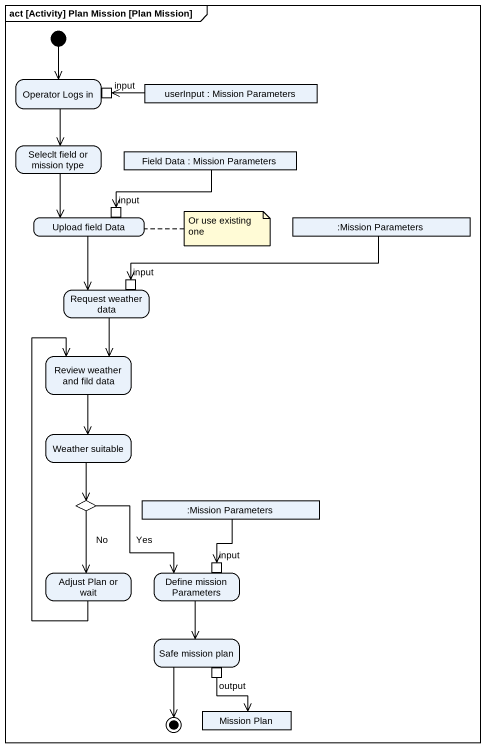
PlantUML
@startuml
mainframe act [Activity] Plan Mission [Plan Mission]
hide empty description
state "Operator Logs in" as Operator_Logs_in {
  state input <<inputPin>>
}
state "userInput : Mission Parameters" as userInput <<object>>
state "Seleclt field or mission type" as Seleclt_field_or_mission
state "Field Data : Mission Parameters" as Field_Data <<object>>
state "Upload field Data" as Upload_field_Data {
  state "input" as input_2 <<inputPin>>
}
state ":Mission Parameters" as Mission_Parameters <<object>>
state "Request weather data" as Request_weather_data {
  state "input" as input_3 <<inputPin>>
}
state "Review weather and fild data" as Review_weather_and_fild_data
state "Weather suitable" as Weather_suitable
state choice1 <<choice>>
state ":Mission Parameters" as Mission_Parameters_2 <<object>>
state "Adjust Plan or wait" as Adjust_Plan_or_wait
state "Define mission Parameters" as Define_mission_Parameters {
  state "input" as input_4 <<inputPin>>
}
state "Safe mission plan" as Safe_mission_plan {
  state output <<outputPin>>
}
state "Mission Plan" as Mission_Plan <<object>>
[*] --> Operator_Logs_in
Operator_Logs_in --> Seleclt_field_or_mission
userInput -left-> input
Seleclt_field_or_mission --> Upload_field_Data
Field_Data -left-> input_2
Upload_field_Data --> Request_weather_data
Mission_Parameters -left-> input_3
Request_weather_data --> Review_weather_and_fild_data
Review_weather_and_fild_data --> Weather_suitable
Weather_suitable --> choice1
choice1 --> Adjust_Plan_or_wait : No
choice1 --> Define_mission_Parameters : Yes
Mission_Parameters_2 --> input_4
Adjust_Plan_or_wait -up-> Review_weather_and_fild_data
Define_mission_Parameters --> Safe_mission_plan
output --> Mission_Plan
Safe_mission_plan --> [*]
note right of Upload_field_Data : Or use existing one
@enduml
